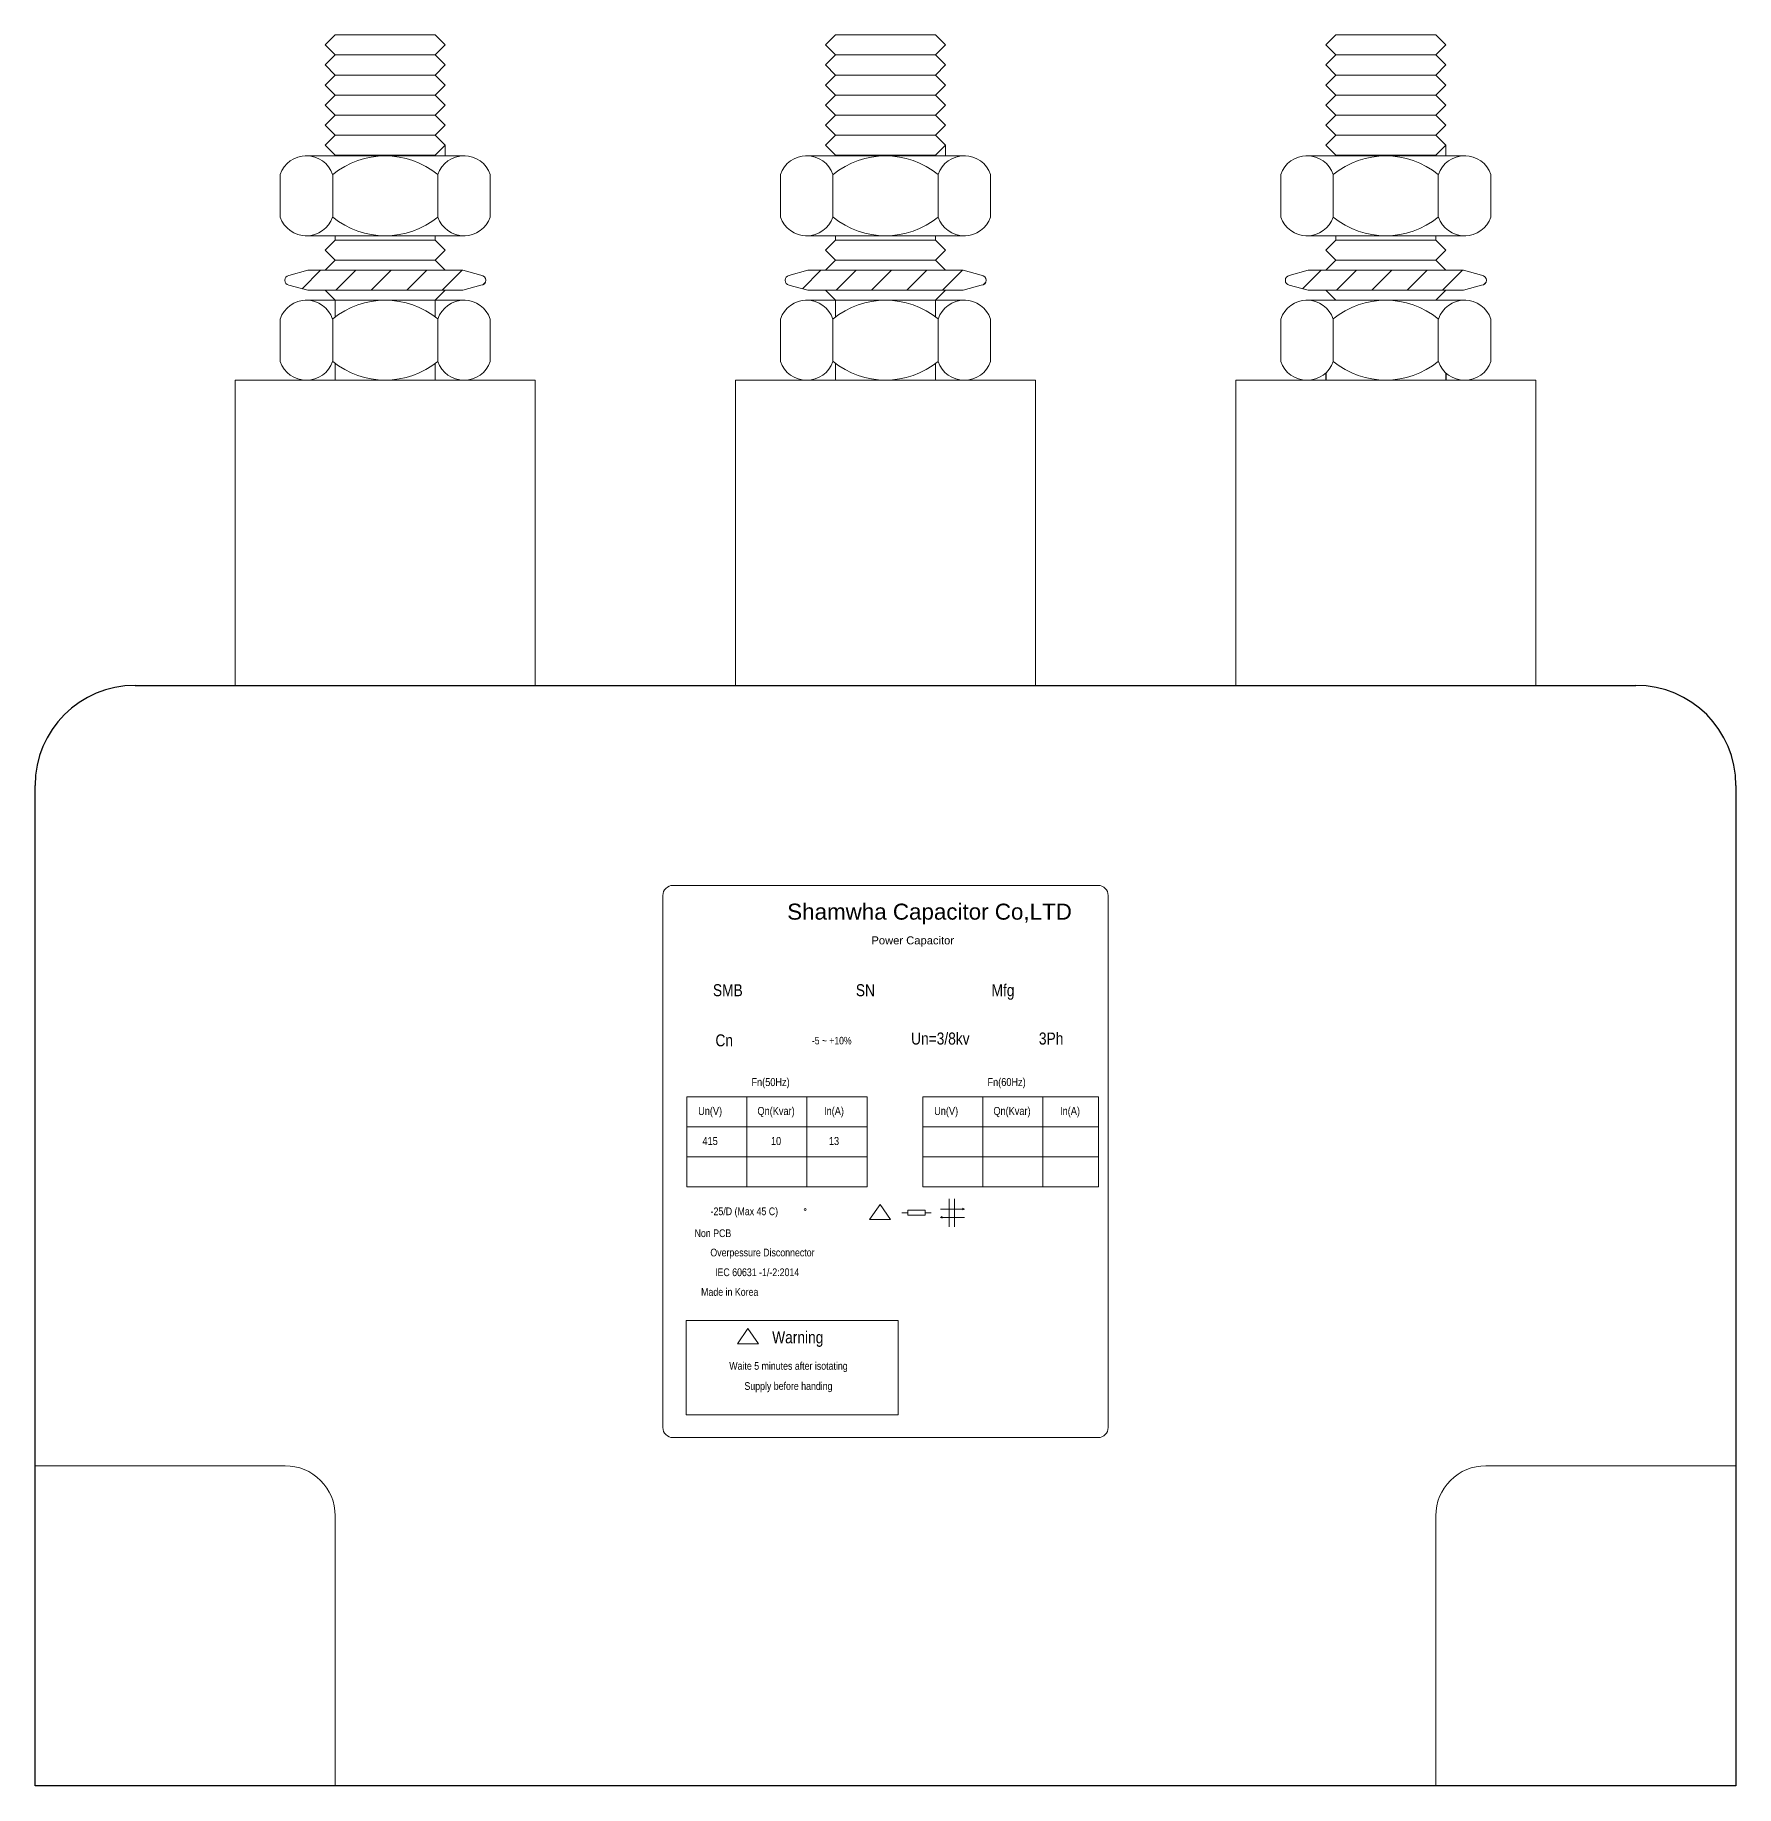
# Model space of a CAD drawing. Header units: millimetres. Extents: x 88 to 2125, y 45 to 448.
# Drawn here: x 93.5 to 263.5, y 44.5 to 219.5 of the extents above; entities that cross this region are included whole.
import ezdxf
from ezdxf.enums import TextEntityAlignment as Align

# ---------------------------------------------------------------- set-up
doc = ezdxf.new("R2010")
doc.units = ezdxf.units.MM
doc.layers.add('00', color=7, linetype='Continuous', lineweight=0)
doc.styles.add('Helvetica-Narrow', font='txt')

# ---------------------------------------------------------------- blocks, each defined once
blk = doc.blocks.new('*U481')
at = {"lineweight": 5}
h = blk.add_hatch(dxfattribs=at)
h.set_pattern_fill('ANSI31', color=74, scale=20, style=0)
h.set_pattern_definition([(45, (-1124.0405, -915.758), (-1.767767, 1.767767), [])])
h.paths.add_polyline_path([(-40.44, 60.98), (-42.25, 61.48), (-44.5, 61.48), (-57.75, 61.48), (-59.7, 60.95, 0.727937), (-59.7, 60), (-57.75, 59.48), (-55.5, 59.48), (-42.25, 59.48), (-40.44, 59.98, 1)])
h = blk.add_hatch(dxfattribs=at)
h.set_pattern_fill('ANSI31', color=74, scale=20, style=0)
h.set_pattern_definition([(45, (-1074.0405, -915.758), (-1.767767, 1.767767), [])])
h.paths.add_polyline_path([(9.56, 60.98), (7.75, 61.48), (5.5, 61.48), (-7.75, 61.48), (-9.7, 60.95, 0.727937), (-9.7, 60), (-7.75, 59.48), (-5.5, 59.48), (7.75, 59.48), (9.56, 59.98, 1)])
h = blk.add_hatch(dxfattribs=at)
h.set_pattern_fill('ANSI31', color=74, scale=20, style=0)
h.set_pattern_definition([(45, (-1024.0405, -915.758), (-1.767767, 1.767767), [])])
h.paths.add_polyline_path([(59.56, 60.98), (57.75, 61.48), (55.5, 61.48), (42.25, 61.48), (40.3, 60.95, 0.727937), (40.3, 60), (42.25, 59.48), (44.5, 59.48), (57.75, 59.48), (59.56, 59.98, 1)])
at = {"color": 74, "lineweight": 5}
for p, q in [((-55, 83), (-56, 84)), ((-45, 83), (-44, 84)), ((-5, 83), (-6, 84)), ((5, 83), (6, 84)), ((45, 83), (44, 84)), ((55, 83), (56, 84)), ((-45, 83), (-55, 83)), ((5, 83), (-5, 83)), ((55, 83), (45, 83)), ((-55, 81), (-56, 82)), ((-45, 81), (-55, 81)), ((-45, 81), (-44, 82)), ((-5, 81), (-6, 82)), ((5, 81), (-5, 81)), ((5, 81), (6, 82)), ((45, 81), (44, 82)), ((55, 81), (45, 81)), ((55, 81), (56, 82)), ((-55, 79), (-56, 80)), ((-55, 79), (-56, 80)), ((-45, 79), (-55, 79)), ((-45, 79), (-55, 79)), ((-45, 79), (-44, 80)), ((-45, 79), (-44, 80)), ((-5, 79), (-6, 80)), ((-5, 79), (-6, 80)), ((5, 79), (-5, 79)), ((5, 79), (-5, 79)), ((5, 79), (6, 80)), ((5, 79), (6, 80)), ((45, 79), (44, 80)), ((45, 79), (44, 80)), ((55, 79), (45, 79)), ((55, 79), (45, 79)), ((55, 79), (56, 80)), ((55, 79), (56, 80)), ((-55, 77), (-56, 78)), ((-55, 77), (-56, 78)), ((-45, 77), (-55, 77)), ((-45, 77), (-55, 77)), ((-45, 77), (-44, 78)), ((-45, 77), (-44, 78)), ((-5, 77), (-6, 78)), ((-5, 77), (-6, 78)), ((5, 77), (-5, 77)), ((5, 77), (-5, 77)), ((5, 77), (6, 78)), ((5, 77), (6, 78)), ((45, 77), (44, 78)), ((45, 77), (44, 78)), ((55, 77), (45, 77)), ((55, 77), (45, 77)), ((55, 77), (56, 78)), ((55, 77), (56, 78)), ((-55, 75), (-56, 76)), ((-45, 75), (-44, 76)), ((-5, 75), (-6, 76)), ((5, 75), (6, 76)), ((45, 75), (44, 76)), ((55, 75), (56, 76)), ((-55, 73), (-56, 74)), ((-45, 75), (-55, 75)), ((-45, 73), (-44, 74)), ((-5, 73), (-6, 74)), ((5, 75), (-5, 75)), ((5, 73), (6, 74)), ((45, 73), (44, 74)), ((55, 75), (45, 75)), ((55, 73), (56, 74)), ((-45, 73), (-55, 73)), ((5, 73), (-5, 73)), ((55, 73), (45, 73)), ((-55, 64.49), (-55, 64.93)), ((-45, 64.49), (-45, 64.93)), ((-5, 64.49), (-5, 64.93)), ((5, 64.49), (5, 64.93)), ((45, 64.49), (45, 64.93)), ((55, 64.49), (55, 64.93)), ((-55, 62.49), (-56, 63.49)), ((-45, 64.49), (-55, 64.49)), ((-45, 62.49), (-44, 63.49)), ((-5, 62.49), (-6, 63.49)), ((5, 64.49), (-5, 64.49)), ((5, 62.49), (6, 63.49)), ((45, 62.49), (44, 63.49)), ((55, 64.49), (45, 64.49)), ((55, 62.49), (56, 63.49)), ((-57.75, 61.48), (-59.65, 60.97)), ((-57.75, 61.48), (-55.5, 61.48)), ((-57.75, 61.48), (-42.25, 61.48)), ((-55.99, 61.48), (-56, 61.49)), ((-55.99, 61.48), (-56, 61.49)), ((-45, 62.49), (-55, 62.49)), ((-42.25, 61.48), (-44.5, 61.48)), ((-44.01, 61.48), (-44, 61.49)), ((-44.01, 61.48), (-44, 61.49)), ((-40.44, 60.98), (-42.25, 61.48)), ((-7.75, 61.48), (-9.65, 60.97)), ((-7.75, 61.48), (7.75, 61.48)), ((-7.75, 61.48), (-5.5, 61.48)), ((-5.99, 61.48), (-6, 61.49)), ((-5.99, 61.48), (-6, 61.49)), ((5, 62.49), (-5, 62.49)), ((7.75, 61.48), (5.5, 61.48)), ((5.99, 61.48), (6, 61.49)), ((5.99, 61.48), (6, 61.49)), ((9.56, 60.98), (7.75, 61.48)), ((42.25, 61.48), (40.35, 60.97)), ((42.25, 61.48), (44.5, 61.48)), ((42.25, 61.48), (57.75, 61.48)), ((44.01, 61.48), (44, 61.49)), ((44.01, 61.48), (44, 61.49)), ((55, 62.49), (45, 62.49)), ((57.75, 61.48), (55.5, 61.48)), ((55.99, 61.48), (56, 61.49)), ((55.99, 61.48), (56, 61.49)), ((59.56, 60.98), (57.75, 61.48)), ((-57.75, 59.48), (-59.65, 59.99)), ((-40.44, 59.98), (-42.25, 59.48)), ((-7.75, 59.48), (-9.65, 59.99)), ((9.56, 59.98), (7.75, 59.48)), ((42.25, 59.48), (40.35, 59.99)), ((59.56, 59.98), (57.75, 59.48)), ((-55.5, 59.48), (-57.75, 59.48)), ((-42.25, 59.48), (-57.75, 59.48)), ((-55, 58.49), (-56, 59.49)), ((-55, 58.49), (-55, 56.81)), ((-45, 58.49), (-55, 58.49)), ((-45, 58.49), (-55, 58.49)), ((-45, 58.49), (-44, 59.49)), ((-45, 58.49), (-44, 59.49)), ((-45, 58.49), (-45, 56.81)), ((-42.25, 59.48), (-44.5, 59.48)), ((7.75, 59.48), (-7.75, 59.48)), ((-5.5, 59.48), (-7.75, 59.48)), ((-5, 58.49), (-6, 59.49)), ((-5, 58.49), (-5, 56.81)), ((5, 58.49), (-5, 58.49)), ((5, 58.49), (-5, 58.49)), ((5, 58.49), (6, 59.49)), ((5, 58.49), (6, 59.49)), ((5, 58.49), (5, 56.81)), ((7.75, 59.48), (5.5, 59.48)), ((44.5, 59.48), (42.25, 59.48)), ((57.75, 59.48), (42.25, 59.48)), ((45, 58.49), (44, 59.49)), ((55, 58.49), (45, 58.49)), ((55, 58.49), (45, 58.49)), ((55, 58.49), (56, 59.49)), ((55, 58.49), (56, 59.49)), ((57.75, 59.48), (55.5, 59.48)), ((-60.5, 52.37), (-60.5, 56.62)), ((-39.5, 52.37), (-39.5, 56.62)), ((-10.5, 52.37), (-10.5, 56.62)), ((10.5, 52.37), (10.5, 56.62)), ((39.5, 52.37), (39.5, 56.62)), ((60.5, 52.37), (60.5, 56.62)), ((-55, 52.17), (-55, 50.49)), ((-45, 52.17), (-45, 50.49)), ((-5, 52.17), (-5, 50.49)), ((5, 52.17), (5, 50.49)), ((-35, 50.49), (-65, 50.49)), ((-65, 50.49), (-65, 20)), ((-35, 20), (-35, 50.49)), ((15, 50.49), (-15, 50.49)), ((-15, 50.49), (-15, 20)), ((-15, 50.49), (-15, 20)), ((-15, 50.49), (-15, 20)), ((15, 20), (15, 50.49)), ((15, 20), (15, 50.49)), ((15, 20), (15, 50.49)), ((65, 50.49), (35, 50.49)), ((35, 50.49), (35, 20)), ((35, 50.49), (35, 20)), ((35, 50.49), (35, 20)), ((65, 20), (65, 50.49)), ((65, 20), (65, 50.49)), ((65, 20), (65, 50.49)), ((-35, 20), (-35, 48.49)), ((15, 20), (15, 48.49)), ((15, 20), (15, 48.49)), ((15, 20), (15, 48.49)), ((65, 20), (65, 48.49)), ((65, 20), (65, 48.49)), ((65, 20), (65, 48.49)), ((-50, 20), (-35, 20)), ((50, 20), (65, 20)), ((50, 20), (65, 20)), ((50, 20), (65, 20))]:
    blk.add_line(p, q, dxfattribs=at)
at = {"color": 74}
for p, q in [((44, 51.22), (44, 50.49)), ((56.01, 51.21), (56.01, 50.49)), ((-75, 20), (75, 20)), ((-75, 20), (75, 20)), ((-85, -90), (-85, 10)), ((85, 10), (85, -90)), ((85, -90), (-85, -90))]:
    blk.add_line(p, q, dxfattribs=at)
at = {"lineweight": 9}
for p, q in [((-13.85, -21.13), (-13.85, -30.13)), ((-7.85, -21.13), (-7.85, -30.13)), ((9.73, -21.13), (9.73, -30.13)), ((15.73, -21.13), (15.73, -30.13)), ((-19.85, -24.13), (-1.85, -24.13)), ((21.28, -24.13), (3.73, -24.13)), ((-19.85, -27.13), (-1.85, -27.13)), ((21.28, -27.13), (3.73, -27.13)), ((-19.85, -30.13), (-1.85, -30.13)), ((21.28, -30.13), (3.73, -30.13)), ((6.37, -31.31), (6.37, -34.12)), ((6.89, -31.31), (6.89, -34.12)), ((2.22, -32.71), (1.63, -32.71)), ((3.95, -32.71), (4.55, -32.71)), ((5.5, -32.34), (7.88, -32.34)), ((5.5, -33.18), (5.66, -33.1)), ((7.88, -33.18), (5.5, -33.18)), ((5.5, -33.18), (5.64, -33.18)), ((5.5, -33.18), (5.66, -33.27)), ((5.5, -33.18), (5.64, -33.18)), ((7.88, -32.34), (7.71, -32.26)), ((7.88, -32.34), (7.71, -32.43)), ((7.88, -32.34), (7.73, -32.34)), ((7.88, -32.34), (7.73, -32.34)), ((-1.61, -33.4), (0.5, -33.4))]:
    blk.add_line(p, q, dxfattribs=at)
at = {"color": 1, "lineweight": 9}
blk.add_line((-14.8, -45.81), (-12.69, -45.81), dxfattribs=at)
at = {"lineweight": 9}
blk.add_lwpolyline([(-21.25, -55.18), (21.25, -55.18, 0.414214), (22.25, -54.18), (22.25, -1, 0.414214), (21.25, 0), (-21.25, 0, 0.414214), (-22.25, -1), (-22.25, -54.18, 0.414214)], format="xyb", close=True, dxfattribs=at)
for points in [[(-19.85, -30.13), (-1.85, -30.13), (-1.85, -21.13), (-19.85, -21.13)], [(21.28, -30.13), (3.73, -30.13), (3.73, -21.13), (21.28, -21.13)], [(2.22, -32.95), (3.95, -32.95), (3.95, -32.46), (2.22, -32.46)], [(-19.94, -52.91), (1.26, -52.91), (1.26, -43.47), (-19.94, -43.47)]]:
    blk.add_lwpolyline(points, close=True, dxfattribs=at)
for points in [[(-1.61, -33.4), (-0.55, -31.88)], [(0.5, -33.4), (-0.55, -31.88)]]:
    blk.add_lwpolyline(points, dxfattribs=at)
at = {"color": 1, "lineweight": 9}
for points in [[(-14.8, -45.81), (-13.75, -44.28)], [(-12.69, -45.81), (-13.75, -44.28)]]:
    blk.add_lwpolyline(points, dxfattribs=at)
at = {"color": 8, "lineweight": 9}
for points in [[(-85, -58), (-60, -58, -0.414214), (-55, -63), (-55, -90)], [(85, -58), (60, -58, 0.414214), (55, -63), (55, -90)]]:
    blk.add_lwpolyline(points, format="xyb", dxfattribs=at)
at = {"lineweight": 9}
blk.add_circle((-8.03, -32.39), 0.0877, dxfattribs=at)
at = {"color": 74, "lineweight": 5}
for centre, start, end in [((-59.54, 60.48), 102.246, 257.754), ((-40.44, 60.48), 270, 90), ((-9.54, 60.48), 102.246, 257.754), ((9.56, 60.48), 270, 90), ((40.46, 60.48), 102.246, 257.754), ((59.56, 60.48), 270, 90)]:
    blk.add_arc(centre, 0.5, start, end, dxfattribs=at)
at = {"color": 74}
for centre, start, end in [((-75, 10), 90, 180), ((75, 10), 0, 90)]:
    blk.add_arc(centre, 10, start, end, dxfattribs=at)
at = {"layer": '00', "color": 74, "lineweight": 5}
for p, q in [((-56, 84), (-55, 85)), ((-55, 85), (-45, 85)), ((-44, 84), (-45, 85)), ((-6, 84), (-5, 85)), ((-5, 85), (5, 85)), ((6, 84), (5, 85)), ((44, 84), (45, 85)), ((45, 85), (55, 85)), ((56, 84), (55, 85)), ((-56, 82), (-55, 83)), ((-55, 83), (-45, 83)), ((-44, 82), (-45, 83)), ((-6, 82), (-5, 83)), ((-5, 83), (5, 83)), ((6, 82), (5, 83)), ((44, 82), (45, 83)), ((45, 83), (55, 83)), ((56, 82), (55, 83)), ((-56, 80), (-55, 81)), ((-56, 80), (-55, 81)), ((-55, 81), (-45, 81)), ((-55, 81), (-45, 81)), ((-44, 80), (-45, 81)), ((-44, 80), (-45, 81)), ((-6, 80), (-5, 81)), ((-6, 80), (-5, 81)), ((-5, 81), (5, 81)), ((-5, 81), (5, 81)), ((6, 80), (5, 81)), ((6, 80), (5, 81)), ((44, 80), (45, 81)), ((44, 80), (45, 81)), ((45, 81), (55, 81)), ((45, 81), (55, 81)), ((56, 80), (55, 81)), ((56, 80), (55, 81)), ((-56, 78), (-55, 79)), ((-56, 78), (-55, 79)), ((-55, 79), (-45, 79)), ((-55, 79), (-45, 79)), ((-44, 78), (-45, 79)), ((-44, 78), (-45, 79)), ((-6, 78), (-5, 79)), ((-6, 78), (-5, 79)), ((-5, 79), (5, 79)), ((-5, 79), (5, 79)), ((6, 78), (5, 79)), ((6, 78), (5, 79)), ((44, 78), (45, 79)), ((44, 78), (45, 79)), ((45, 79), (55, 79)), ((45, 79), (55, 79)), ((56, 78), (55, 79)), ((56, 78), (55, 79)), ((-56, 76), (-55, 77)), ((-55, 77), (-45, 77)), ((-44, 76), (-45, 77)), ((-6, 76), (-5, 77)), ((-5, 77), (5, 77)), ((6, 76), (5, 77)), ((44, 76), (45, 77)), ((45, 77), (55, 77)), ((56, 76), (55, 77)), ((-56, 74), (-55, 75)), ((-55, 75), (-45, 75)), ((-44, 74), (-45, 75)), ((-44, 72.93), (-44, 74)), ((-6, 74), (-5, 75)), ((-5, 75), (5, 75)), ((6, 74), (5, 75)), ((6, 72.93), (6, 74)), ((44, 74), (45, 75)), ((45, 75), (55, 75)), ((56, 74), (55, 75)), ((56, 72.93), (56, 74)), ((-42, 72.93), (-58, 72.93)), ((-58, 72.93), (-43.99, 72.93)), ((-8, 72.93), (6.01, 72.93)), ((8, 72.93), (-8, 72.93)), ((42, 72.93), (56.01, 72.93)), ((58, 72.93), (42, 72.93)), ((-60.5, 71.05), (-60.5, 66.8)), ((-55.25, 66.8), (-55.25, 71.05)), ((-44.75, 66.8), (-44.75, 71.05)), ((-39.5, 71.05), (-39.5, 66.8)), ((-10.5, 71.05), (-10.5, 66.8)), ((-5.25, 66.8), (-5.25, 71.05)), ((5.25, 66.8), (5.25, 71.05)), ((10.5, 71.05), (10.5, 66.8)), ((39.5, 71.05), (39.5, 66.8)), ((44.75, 66.8), (44.75, 71.05)), ((55.25, 66.8), (55.25, 71.05)), ((60.5, 71.05), (60.5, 66.8)), ((-42, 64.93), (-58, 64.93)), ((8, 64.93), (-8, 64.93)), ((58, 64.93), (42, 64.93)), ((-56, 63.49), (-55, 64.49)), ((-55, 64.49), (-45, 64.49)), ((-44, 63.49), (-45, 64.49)), ((-6, 63.49), (-5, 64.49)), ((-5, 64.49), (5, 64.49)), ((6, 63.49), (5, 64.49)), ((44, 63.49), (45, 64.49)), ((45, 64.49), (55, 64.49)), ((56, 63.49), (55, 64.49)), ((-56, 61.49), (-55, 62.49)), ((-56, 61.49), (-55, 62.49)), ((-55, 62.49), (-45, 62.49)), ((-55, 62.49), (-45, 62.49)), ((-44, 61.49), (-45, 62.49)), ((-44, 61.49), (-45, 62.49)), ((-6, 61.49), (-5, 62.49)), ((-6, 61.49), (-5, 62.49)), ((-5, 62.49), (5, 62.49)), ((-5, 62.49), (5, 62.49)), ((6, 61.49), (5, 62.49)), ((6, 61.49), (5, 62.49)), ((44, 61.49), (45, 62.49)), ((44, 61.49), (45, 62.49)), ((45, 62.49), (55, 62.49)), ((45, 62.49), (55, 62.49)), ((56, 61.49), (55, 62.49)), ((56, 61.49), (55, 62.49)), ((-58, 58.49), (-43.99, 58.49)), ((-42, 58.49), (-58, 58.49)), ((-55, 58.49), (-45, 58.49)), ((8, 58.49), (-8, 58.49)), ((-8, 58.49), (6.01, 58.49)), ((-5, 58.49), (5, 58.49)), ((58, 58.49), (42, 58.49)), ((42, 58.49), (56.01, 58.49)), ((45, 58.49), (55, 58.49)), ((-60.5, 52.37), (-60.5, 56.62)), ((-60.5, 56.62), (-60.5, 52.37)), ((-55.25, 52.37), (-55.25, 56.62)), ((-44.75, 52.37), (-44.75, 56.62)), ((-39.5, 52.37), (-39.5, 56.62)), ((-39.5, 56.62), (-39.5, 52.37)), ((-10.5, 56.62), (-10.5, 52.37)), ((-10.5, 52.37), (-10.5, 56.62)), ((-5.25, 52.37), (-5.25, 56.62)), ((5.25, 52.37), (5.25, 56.62)), ((10.5, 56.62), (10.5, 52.37)), ((10.5, 52.37), (10.5, 56.62)), ((39.5, 56.62), (39.5, 52.37)), ((39.5, 52.37), (39.5, 56.62)), ((44.75, 52.37), (44.75, 56.62)), ((55.25, 52.37), (55.25, 56.62)), ((60.5, 56.62), (60.5, 52.37)), ((60.5, 52.37), (60.5, 56.62)), ((-42, 50.49), (-58, 50.49)), ((-42, 50.49), (-58, 50.49)), ((-56.01, 50.49), (-43.99, 50.49)), ((8, 50.49), (-8, 50.49)), ((8, 50.49), (-8, 50.49)), ((-6.01, 50.49), (6.01, 50.49)), ((58, 50.49), (42, 50.49)), ((58, 50.49), (42, 50.49)), ((43.99, 50.49), (56.01, 50.49))]:
    blk.add_line(p, q, dxfattribs=at)
for centre, radius, start, end in [((-57.88, 70.16), 2.77, 18.8098, 161.1902), ((-50, 64.64), 8.28, 50.6699, 129.3301), ((-42.12, 70.16), 2.77, 18.8098, 161.1902), ((-7.88, 70.16), 2.77, 18.8098, 161.1902), ((0, 64.64), 8.28, 50.6699, 129.3301), ((7.88, 70.16), 2.77, 18.8098, 161.1902), ((42.12, 70.16), 2.77, 18.8098, 161.1902), ((50, 64.64), 8.28, 50.6699, 129.3301), ((57.88, 70.16), 2.77, 18.8098, 161.1902), ((-57.88, 67.7), 2.77, 198.8098, 341.1902), ((-50, 73.21), 8.28, 230.6699, 309.3301), ((-42.12, 67.7), 2.77, 198.8098, 341.1902), ((-7.88, 67.7), 2.77, 198.8098, 341.1902), ((0, 73.21), 8.28, 230.6699, 309.3301), ((7.88, 67.7), 2.77, 198.8098, 341.1902), ((42.12, 67.7), 2.77, 198.8098, 341.1902), ((50, 73.21), 8.28, 230.6699, 309.3301), ((57.88, 67.7), 2.77, 198.8098, 341.1902), ((-57.88, 55.72), 2.77, 18.8098, 161.1902), ((-50, 50.21), 8.28, 50.6699, 129.3301), ((-42.12, 55.72), 2.77, 18.8098, 161.1902), ((-7.88, 55.72), 2.77, 18.8098, 161.1902), ((0, 50.21), 8.28, 50.6699, 129.3301), ((7.88, 55.72), 2.77, 18.8098, 161.1902), ((42.12, 55.72), 2.77, 18.8098, 161.1902), ((50, 50.21), 8.28, 50.6699, 129.3301), ((57.88, 55.72), 2.77, 18.8098, 161.1902), ((-57.88, 53.26), 2.77, 198.8098, 341.1902), ((-57.88, 53.26), 2.77, 198.8098, 341.1902), ((-50, 58.78), 8.28, 230.6699, 309.3301), ((-50, 58.78), 8.28, 230.6699, 309.3301), ((-42.12, 53.26), 2.77, 198.8098, 341.1902), ((-42.12, 53.26), 2.77, 198.8098, 341.1902), ((-7.88, 53.26), 2.77, 198.8098, 341.1902), ((-7.88, 53.26), 2.77, 198.8098, 341.1902), ((0, 58.78), 8.28, 230.6699, 309.3301), ((0, 58.78), 8.28, 230.6699, 309.3301), ((7.88, 53.26), 2.77, 198.8098, 341.1902), ((7.88, 53.26), 2.77, 198.8098, 341.1902), ((42.12, 53.26), 2.77, 198.8098, 341.1902), ((42.12, 53.26), 2.77, 198.8098, 341.1902), ((50, 58.78), 8.28, 230.6699, 309.3301), ((50, 58.78), 8.28, 230.6699, 309.3301), ((57.88, 53.26), 2.77, 198.8098, 341.1902), ((57.88, 53.26), 2.77, 198.8098, 341.1902)]:
    blk.add_arc(centre, radius, start, end, dxfattribs=at)
at = {"style": 'Helvetica-Narrow'}
for s, height, p in [('SMB', 1.2, (-15.76, -10.47)), ('SN', 1.2, (-2.01, -10.47)), ('Mfg', 1.2, (11.74, -10.47)), ('Cn', 1.2, (-16.12, -15.48)), ('Un=3/8kv', 1.2, (5.48, -15.3)), ('3Ph', 1.2, (16.55, -15.3)), ('Fn(50Hz)', 0.8, (-11.49, -19.65)), ('Fn(60Hz)', 0.8, (12.1, -19.65)), ('Un(V)', 0.8, (-17.53, -22.54)), ('Qn(Kvar)', 0.8, (-10.94, -22.54)), ('In(A)', 0.8, (-5.15, -22.54)), ('Un(V)', 0.8, (6.06, -22.54)), ('Qn(Kvar)', 0.8, (12.64, -22.54)), ('In(A)', 0.8, (18.44, -22.54)), ('-25/D (Max 45 C)', 0.768, (-14.11, -32.57)), ('Non PCB', 0.768, (-17.25, -34.76)), ('Overpessure Disconnector', 0.768, (-12.3, -36.69)), ('IEC 60631 -1/-2:2014', 0.768, (-12.83, -38.66)), ('Made in Korea', 0.768, (-15.57, -40.63)), ('Waite 5 minutes after isotating', 0.768, (-9.7, -48.02)), ('Supply before handing', 0.768, (-9.7, -50.03))]:
    blk.add_text(s, height=height, dxfattribs=at).set_placement(p, align=Align.MIDDLE_CENTER)
blk.add_text('-5 ~ +10%%%', height=0.75, dxfattribs=at).set_placement((-7.36, -15.51), align=Align.MIDDLE_LEFT)
at = {"color": 1, "style": 'Helvetica-Narrow'}
for s, height, p in [('415', 0.8, (-17.53, -25.54)), ('10', 0.8, (-10.94, -25.54)), ('13', 0.8, (-5.15, -25.54)), ('Warning', 1.2, (-8.77, -45.16))]:
    blk.add_text(s, height=height, dxfattribs=at).set_placement(p, align=Align.MIDDLE_CENTER)
at = {"color": 7, "attachment_point": 5}
for s, insert, char_height in [('{\\fArial|b0|i0|c0|p34;\\C5;Shamwha Capacitor Co,LTD}', (4.4, -2.86), 1.6), ('{\\fArial|b0|i0|c0|p34;\\C256;Power Capacitor}', (2.72, -5.61), 0.8)]:
    blk.add_mtext(s, dxfattribs=dict(at, insert=insert, char_height=char_height))

msp = doc.modelspace()

# ---------------------------------------------------------------- block references
msp.add_blockref('*U481', (178.55, 134.54))

doc.saveas('drawing.dxf')
